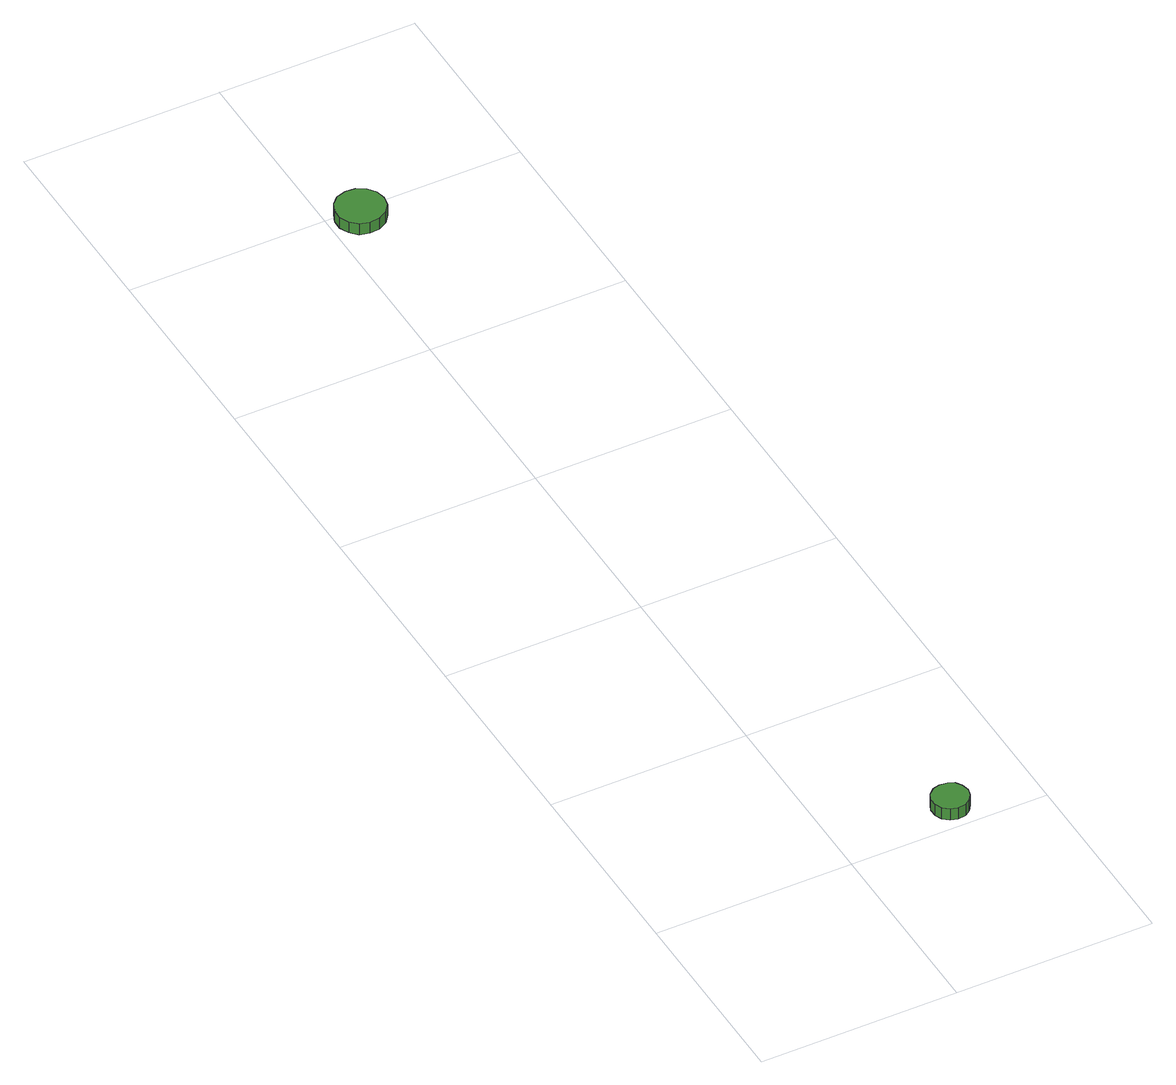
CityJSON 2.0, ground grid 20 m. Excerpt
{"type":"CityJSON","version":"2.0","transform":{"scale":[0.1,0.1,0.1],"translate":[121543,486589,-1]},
"CityObjects":{
"tree1":{"type":"SolitaryVegetationObject","attributes":{"function":"something"},"geometry":[{"type":"MultiSurface","lod":"1","boundaries":[[[0,1,2,3,4,5,6,7,8,9,10,11,12,13,14]],[[15,16,17,18,19,20,21,22,23,24,25,26,27,28,29]],[[0,29,28,1]],[[1,28,27,2]],[[2,27,26,3]],[[3,26,25,4]],[[4,25,24,5]],[[5,24,23,6]],[[6,23,22,7]],[[7,22,21,8]],[[8,21,20,9]],[[9,20,19,10]],[[10,19,18,11]],[[11,18,17,12]],[[12,17,16,13]],[[13,16,15,14]],[[14,15,29,0]]]}]},
"tree2":{"type":"SolitaryVegetationObject","attributes":{"function":"something"},"geometry":[{"type":"MultiSurface","lod":"1","boundaries":[[[30,31,32,33,34,35,36,37,38,39,40,41,42,43,44]],[[45,46,47,48,49,50,51,52,53,54,55,56,57,58,59]],[[30,59,58,31]],[[31,58,57,32]],[[32,57,56,33]],[[33,56,55,34]],[[34,55,54,35]],[[35,54,53,36]],[[36,53,52,37]],[[37,52,51,38]],[[38,51,50,39]],[[39,50,49,40]],[[40,49,48,41]],[[41,48,47,42]],[[42,47,46,43]],[[43,46,45,44]],[[44,45,59,30]]]}]}
},
"vertices":[
[134,27,21],[132,35,21],[128,41,21],[122,44,21],[114,45,21],[107,43,21],[101,38,21],[98,31,21],[98,23,21],[101,16,21],[107,11,21],[114,9,21],[122,10,21],[128,14,21],[132,20,21],[132,20,8],[128,14,8],[122,10,8],[114,9,8],[107,11,8],[101,16,8],[98,23,8],[98,31,8],[101,38,8],[107,43,8],[114,45,8],[122,44,8],[128,41,8],[132,35,8],[134,27,8],
[55,989,22],[53,999,22],[47,1007,22],[38,1012,22],[28,1013,22],[18,1010,22],[11,1003,22],[7,994,22],[7,984,22],[11,975,22],[18,968,22],[28,965,22],[38,966,22],[47,971,22],[53,979,22],[53,979,9],[47,971,9],[38,966,9],[28,965,9],[18,968,9],[11,975,9],[7,984,9],[7,994,9],[11,1003,9],[18,1010,9],[28,1013,9],[38,1012,9],[47,1007,9],[53,999,9],[55,989,9]
]}
